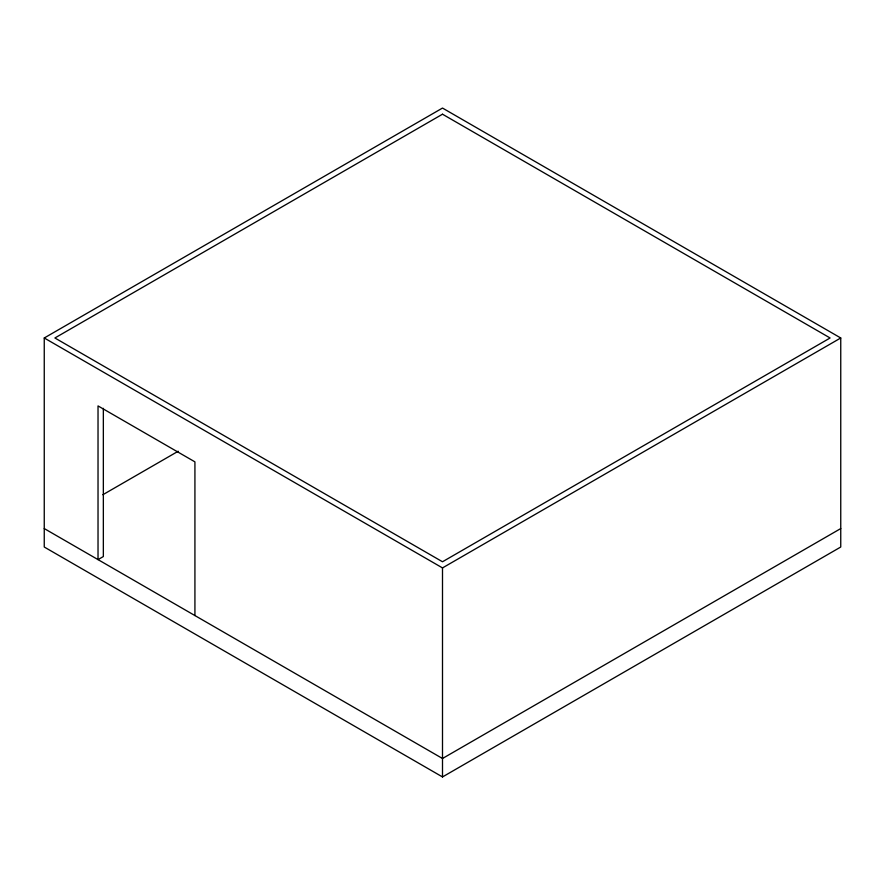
<?xml version="1.0" encoding="UTF-8"?>
<svg xmlns="http://www.w3.org/2000/svg" width="885" height="885" viewBox="0 0 885 885"><rect width="100%" height="100%" fill="white"/><g stroke="black" fill="none" stroke-linecap="round" stroke-linejoin="round"><path stroke-width="1.33" d="M44.25 337.981L442.5 108.059L840.75 337.981L840.75 547.019L442.5 776.942L44.25 547.019L44.25 337.981L442.5 567.916L840.75 337.981M102.848 494.737L178.195 451.239M840.75 528.566L442.5 758.5L44.25 528.566M442.5 567.916L442.5 776.942M194.921 615.562L194.921 461.859L98.025 405.916L98.025 559.619L103.346 556.543L103.346 408.339M442.5 114.209L54.903 337.981L442.5 561.765L830.097 337.981L442.5 114.209"/></g></svg>
